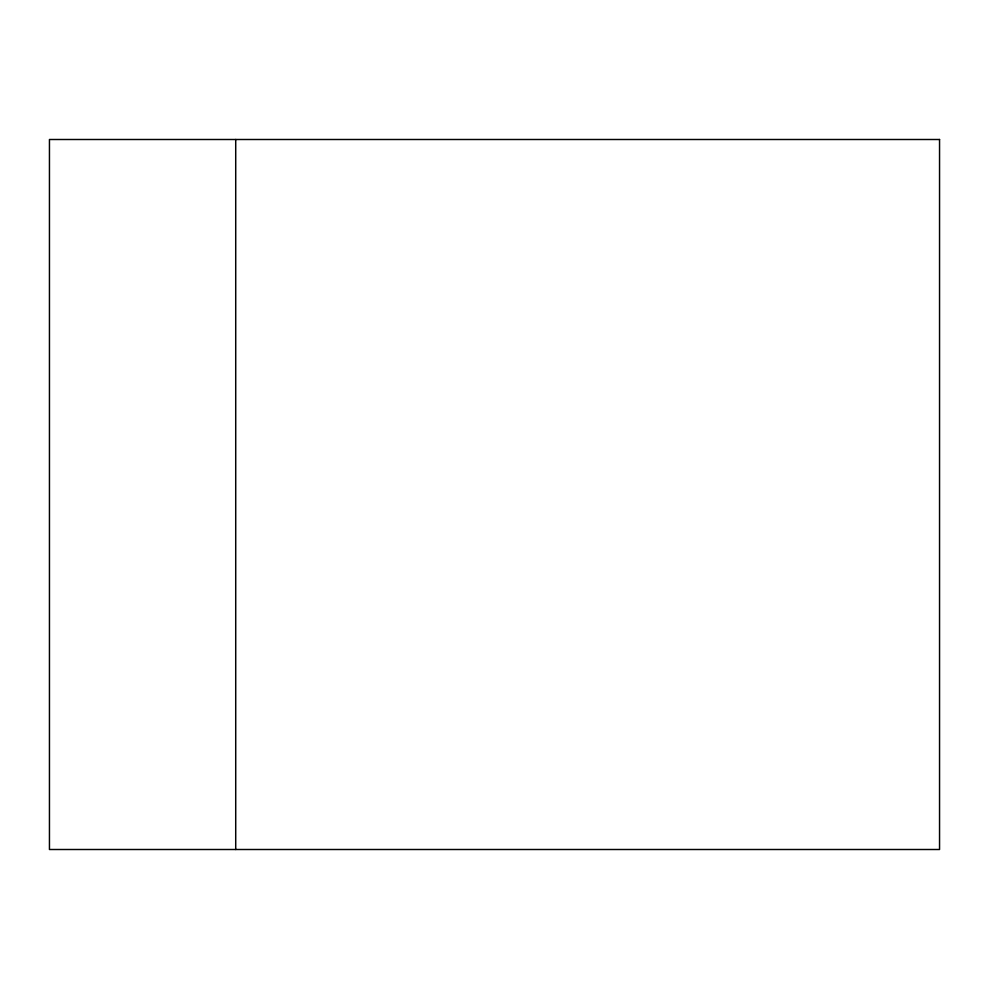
<?xml version="1.0" encoding="UTF-8"?>
<svg xmlns="http://www.w3.org/2000/svg" width="989" height="989" viewBox="0 0 989 989"><rect width="100%" height="100%" fill="white"/><g stroke="black" fill="none" stroke-linecap="round" stroke-linejoin="round"><path stroke-width="1.48" d="M235.716 139.498L235.716 849.502M939.55 139.498L49.45 139.498L49.45 849.502L939.55 849.502L939.55 139.498"/></g></svg>
